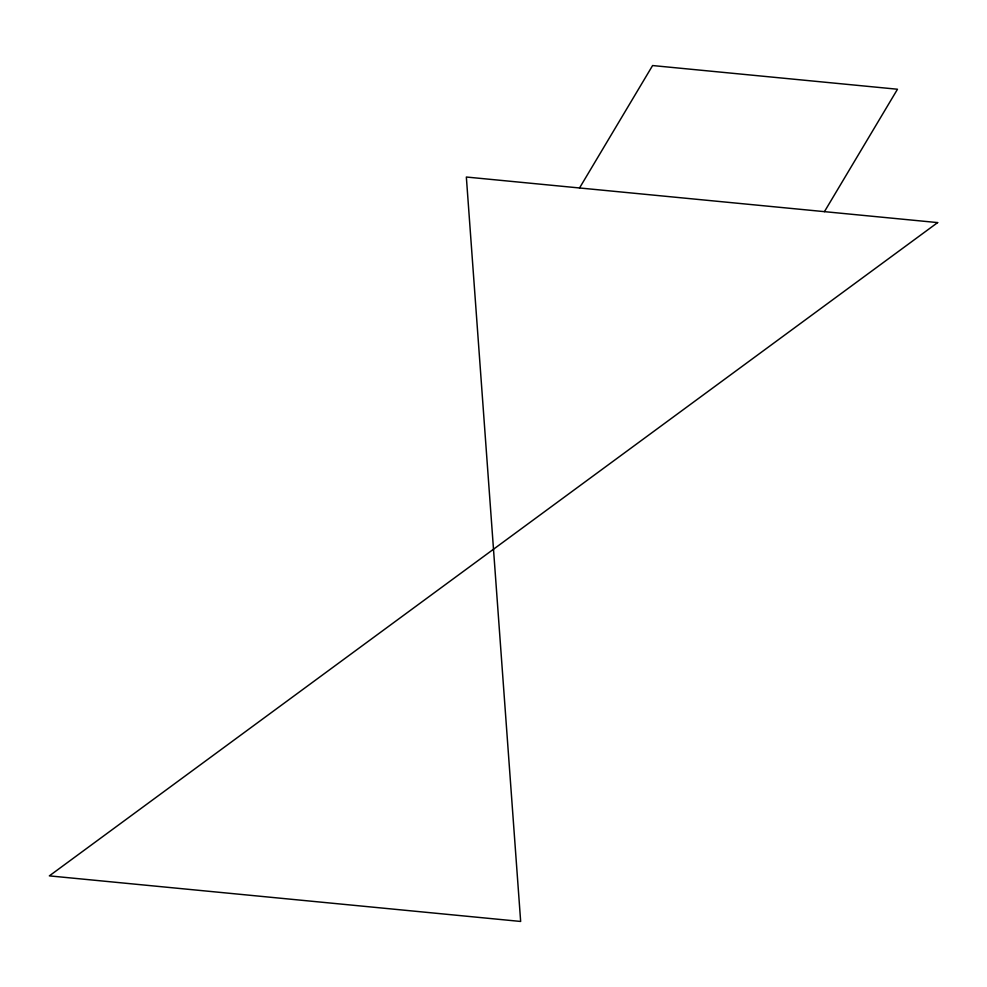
<?xml version="1.0" encoding="UTF-8"?>
<svg xmlns="http://www.w3.org/2000/svg" width="987" height="987" viewBox="0 0 987 987"><rect width="100%" height="100%" fill="white"/><g stroke="black" fill="none" stroke-linecap="round" stroke-linejoin="round"><path stroke-width="1.48" d="M579.542 187.974L652.592 65.549L897.491 89.237L824.441 211.65M937.65 222.593L49.35 875.876L520.655 921.451L466.345 177.031L937.65 222.593"/></g></svg>
